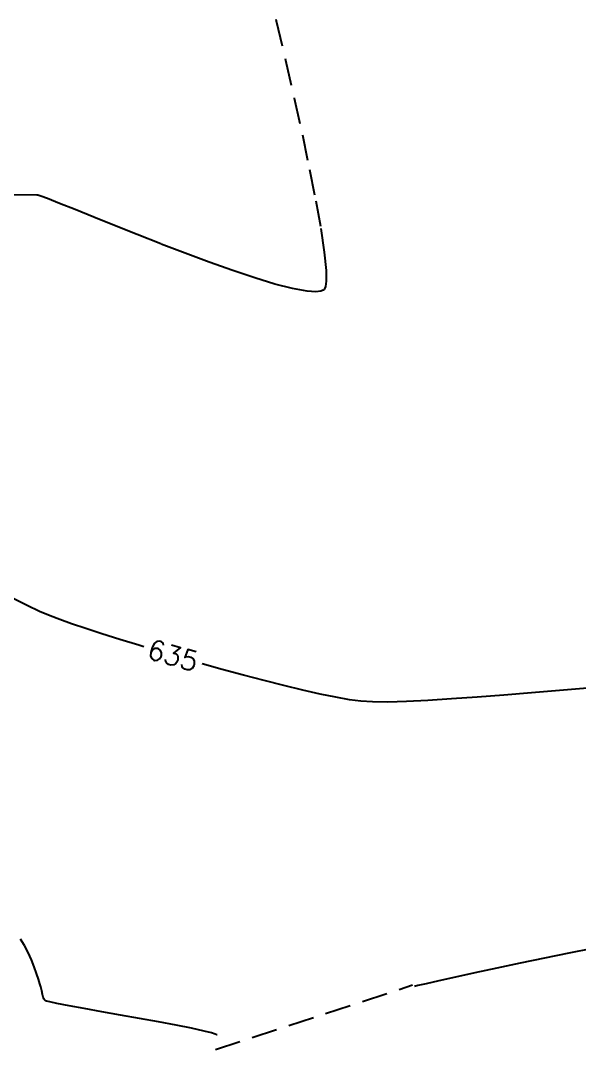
# Model space of a CAD drawing. Header units: feet. Extents: x 26064 to 27719, y 16802 to 28989.
# Drawn here: x 26676.9 to 26744.6, y 17327.4 to 17452.3 of the extents above; entities that cross this region are included whole.
import ezdxf

# ---------------------------------------------------------------- set-up
doc = ezdxf.new("R2010")
doc.units = ezdxf.units.FT
doc.header["$LTSCALE"] = 50
doc.header["$MEASUREMENT"] = 0
doc.linetypes.add('HIDDEN', pattern=[0.375, 0.25, -0.125])
doc.linetypes.add('HIDN25', pattern=[0.0938, 0.0625, -0.0313])
doc.layers.add('CONT-MJR', color=160, linetype='HIDDEN')
doc.layers.add('CONT-MNR', color=55, linetype='HIDN25')
doc.styles.add('l60', font='simplex', dxfattribs={"height": 2.4})

msp = doc.modelspace()

# ---------------------------------------------------------------- linework, layer by layer
at = {"layer": 'CONT-MJR', "color": 7}
for p, q in [((26677.64074, 17381.29191, 635), (26675.94894, 17382.14202, 635)), ((26679.15326, 17380.5743, 635), (26677.64074, 17381.29191, 635)), ((26680.44784, 17380.01463, 635), (26679.15326, 17380.5743, 635)), ((26681.59088, 17379.57823, 635), (26680.44784, 17380.01463, 635)), ((26683.04104, 17379.06382, 635), (26681.59088, 17379.57823, 635)), ((26684.76165, 17378.48294, 635), (26683.04104, 17379.06382, 635)), ((26686.71606, 17377.84718, 635), (26684.76165, 17378.48294, 635)), ((26688.86761, 17377.16809, 635), (26686.71606, 17377.84718, 635)), ((26691.17963, 17376.45723, 635), (26688.86761, 17377.16809, 635)), ((26691.79057, 17376.27387, 635), (26691.17963, 17376.45723, 635)), ((26701.29938, 17373.52744, 635), (26698.86621, 17374.20667, 635)), ((26703.86394, 17372.83122, 635), (26701.29938, 17373.52744, 635)), ((26706.36903, 17372.17262, 635), (26703.86394, 17372.83122, 635)), ((26708.77799, 17371.56321, 635), (26706.36903, 17372.17262, 635)), ((26711.05416, 17371.01454, 635), (26708.77799, 17371.56321, 635)), ((26713.16089, 17370.53818, 635), (26711.05416, 17371.01454, 635)), ((26715.06152, 17370.1457, 635), (26713.16089, 17370.53818, 635)), ((26716.71939, 17369.84866, 635), (26715.06152, 17370.1457, 635)), ((26732.19456, 17370.17342, 635), (26729.10167, 17369.95309, 635)), ((26735.44699, 17370.4242, 635), (26732.19456, 17370.17342, 635)), ((26738.79988, 17370.69542, 635), (26735.44699, 17370.4242, 635)), ((26742.19417, 17370.97707, 635), (26738.79988, 17370.69542, 635)), ((26745.57078, 17371.25914, 635), (26742.19417, 17370.97707, 635)), ((26718.09784, 17369.65863, 635), (26716.71939, 17369.84866, 635)), ((26719.50695, 17369.57652, 635), (26718.09784, 17369.65863, 635)), ((26721.37096, 17369.57493, 635), (26719.50695, 17369.57652, 635)), ((26723.6308, 17369.64383, 635), (26721.37096, 17369.57493, 635)), ((26726.22739, 17369.77322, 635), (26723.6308, 17369.64383, 635)), ((26729.10167, 17369.95309, 635), (26726.22739, 17369.77322, 635))]:
    msp.add_line(p, q, dxfattribs=at)
at = {"layer": 'CONT-MNR', "color": 7}
for p, q in [((26706.69345, 17457.00505, 634), (26707.84276, 17452.22253, 634)), ((26708.96155, 17447.4671, 634), (26710.0255, 17442.82209, 634)), ((26710.0255, 17442.82209, 634), (26711.01025, 17438.37082, 634)), ((26678.80784, 17431.07463, 634), (26667.17906, 17431.23153, 634)), ((26678.83185, 17431.08148, 634), (26678.80784, 17431.07463, 634)), ((26678.95601, 17431.06006, 634), (26678.83185, 17431.08148, 634)), ((26679.32376, 17430.9447, 634), (26678.95601, 17431.06006, 634)), ((26688.25057, 17427.38176, 634), (26685.71988, 17428.40478, 634)), ((26690.99116, 17426.28472, 634), (26688.25057, 17427.38176, 634)), ((26713.24596, 17427.01265, 634), (26713.67053, 17424.16954, 634)), ((26699.73136, 17422.93099, 634), (26696.80563, 17424.02119, 634)), ((26713.67053, 17424.16954, 634), (26713.8942, 17421.93677, 634)), ((26705.24932, 17421.02442, 634), (26702.57061, 17421.91935, 634)), ((26713.8942, 17421.93677, 634), (26713.91213, 17420.64599, 634)), ((26707.69338, 17420.28435, 634), (26705.24932, 17421.02442, 634)), ((26677.76914, 17339.16917, 636), (26677.33309, 17340.01578, 636)), ((26743.31947, 17339.0868, 636), (26740.36308, 17338.48953, 636)), ((26678.49945, 17337.43271, 636), (26678.15876, 17338.29336, 636)), ((26737.42213, 17337.87868, 636), (26734.58416, 17337.27622, 636)), ((26678.78873, 17336.63157, 636), (26678.49945, 17337.43271, 636)), ((26679.02409, 17335.93431, 636), (26678.78873, 17336.63157, 636)), ((26700.46579, 17327.42355, 636), (26724.36321, 17335.24028, 636)), ((26726.01272, 17335.39013, 636), (26725.00265, 17335.1595, 636)), ((26727.56344, 17335.73911, 636), (26726.01272, 17335.39013, 636)), ((26679.77101, 17333.42073, 636), (26679.67152, 17333.55353, 636)), ((26679.86705, 17333.33839, 636), (26679.83311, 17333.35883, 636)), ((26681.25929, 17333.00219, 636), (26680.41559, 17333.18324, 636)), ((26686.6838, 17331.99751, 636), (26684.57569, 17332.37675, 636)), ((26693.56501, 17330.75829, 636), (26691.28203, 17331.17457, 636)), ((26697.58088, 17329.9847, 636), (26695.69915, 17330.3571, 636)), ((26700.62536, 17329.21189, 636), (26700.44747, 17329.29048, 636))]:
    msp.add_line(p, q, dxfattribs=at)
at = {"layer": 'CONT-MNR', "color": 7, "extrusion": (0.973423, 0.229014, 0)}
msp.add_line((26707.84276, 17452.22253, 634), (26708.96155, 17447.4671, 634), dxfattribs=at)
at = {"layer": 'CONT-MNR', "color": 7, "extrusion": (0.978434, 0.206559, 0)}
msp.add_line((26711.01025, 17438.37082, 634), (26711.89148, 17434.19661, 634), dxfattribs=at)
at = {"layer": 'CONT-MNR', "color": 7, "extrusion": (0.981044, 0.193786, 0)}
msp.add_line((26711.89148, 17434.19661, 634), (26712.64482, 17430.38278, 634), dxfattribs=at)
at = {"layer": 'CONT-MNR', "color": 7, "extrusion": (-0.345778, -0.938316, 0)}
msp.add_line((26680.12802, 17430.64832, 634), (26679.32376, 17430.9447, 634), dxfattribs=at)
at = {"layer": 'CONT-MNR', "color": 7, "extrusion": (-0.365608, -0.930769, 0)}
msp.add_line((26681.58451, 17430.07621, 634), (26680.12802, 17430.64832, 634), dxfattribs=at)
at = {"layer": 'CONT-MNR', "color": 7, "extrusion": (-0.37355, -0.92761, 0)}
msp.add_line((26683.47316, 17429.31564, 634), (26681.58451, 17430.07621, 634), dxfattribs=at)
at = {"layer": 'CONT-MNR', "color": 7, "extrusion": (0.984462, 0.175599, 0)}
msp.add_line((26712.64482, 17430.38278, 634), (26713.24596, 17427.01265, 634), dxfattribs=at)
at = {"layer": 'CONT-MNR', "color": 7, "extrusion": (-0.375717, -0.926734, 0)}
msp.add_line((26685.71988, 17428.40478, 634), (26683.47316, 17429.31564, 634), dxfattribs=at)
at = {"layer": 'CONT-MNR', "color": 7, "extrusion": (-0.366464, -0.930432, 0)}
msp.add_line((26693.86754, 17425.15182, 634), (26690.99116, 17426.28472, 634), dxfattribs=at)
at = {"layer": 'CONT-MNR', "color": 7, "extrusion": (-0.359142, -0.933283, 0)}
msp.add_line((26696.80563, 17424.02119, 634), (26693.86754, 17425.15182, 634), dxfattribs=at)
at = {"layer": 'CONT-MNR', "color": 7, "extrusion": (-0.335635, -0.941992, 0)}
msp.add_line((26702.57061, 17421.91935, 634), (26699.73136, 17422.93099, 634), dxfattribs=at)
at = {"layer": 'CONT-MNR', "color": 7, "extrusion": (-0.248182, -0.968713, 0)}
msp.add_line((26709.82872, 17419.73728, 634), (26707.69338, 17420.28435, 634), dxfattribs=at)
at = {"layer": 'CONT-MNR', "color": 7, "extrusion": (0.990857, -0.134914, 0)}
msp.add_line((26713.91213, 17420.64599, 634), (26713.82348, 17419.99491, 634), dxfattribs=at)
at = {"layer": 'CONT-MNR', "color": 7, "extrusion": (0.177408, 0.984137, 0)}
msp.add_line((26711.58124, 17419.42136, 634), (26709.82872, 17419.73728, 634), dxfattribs=at)
at = {"layer": 'CONT-MNR', "color": 7, "extrusion": (-0.056272, -0.998415, 0)}
msp.add_line((26712.65784, 17419.36068, 634), (26711.58124, 17419.42136, 634), dxfattribs=at)
at = {"layer": 'CONT-MNR', "color": 7, "extrusion": (0.132675, -0.99116, 0)}
msp.add_line((26713.25057, 17419.44003, 634), (26712.65784, 17419.36068, 634), dxfattribs=at)
at = {"layer": 'CONT-MNR', "color": 7, "extrusion": (-0.380686, 0.924704, 0)}
msp.add_line((26713.53459, 17419.55695, 634), (26713.25057, 17419.44003, 634), dxfattribs=at)
at = {"layer": 'CONT-MNR', "color": 7, "extrusion": (0.592353, -0.805678, 0)}
msp.add_line((26713.64148, 17419.63554, 634), (26713.53459, 17419.55695, 634), dxfattribs=at)
at = {"layer": 'CONT-MNR', "color": 7, "extrusion": (0.770513, -0.637424, 0)}
msp.add_line((26713.71284, 17419.7218, 634), (26713.64148, 17419.63554, 634), dxfattribs=at)
at = {"layer": 'CONT-MNR', "color": 7, "extrusion": (0.926831, -0.375479, 0)}
msp.add_line((26713.82348, 17419.99491, 634), (26713.71284, 17419.7218, 634), dxfattribs=at)
at = {"layer": 'CONT-MNR', "color": 7, "extrusion": (0.849563, 0.527488, 0)}
msp.add_line((26677.33309, 17340.01578, 636), (26676.85311, 17340.78883, 636), dxfattribs=at)
at = {"layer": 'CONT-MNR', "color": 7, "extrusion": (0.913668, 0.406461, 0)}
msp.add_line((26678.15876, 17338.29336, 636), (26677.76914, 17339.16917, 636), dxfattribs=at)
at = {"layer": 'CONT-MNR', "color": 7, "extrusion": (0.191148, -0.981561, 0)}
msp.add_line((26746.20376, 17339.64848, 636), (26743.31947, 17339.0868, 636), dxfattribs=at)
at = {"layer": 'CONT-MNR', "color": 7, "extrusion": (0.203367, -0.979103, 0)}
msp.add_line((26740.36308, 17338.48953, 636), (26737.42213, 17337.87868, 636), dxfattribs=at)
at = {"layer": 'CONT-MNR', "color": 7, "extrusion": (0.214243, -0.97678, 0)}
msp.add_line((26731.93669, 17336.70414, 636), (26729.56728, 17336.18445, 636), dxfattribs=at)
at = {"layer": 'CONT-MNR', "color": 7, "extrusion": (0.211209, -0.977441, 0)}
msp.add_line((26734.58416, 17337.27622, 636), (26731.93669, 17336.70414, 636), dxfattribs=at)
at = {"layer": 'CONT-MNR', "color": 7, "extrusion": (0.950768, 0.309903, 0)}
msp.add_line((26679.20305, 17335.38527, 636), (26679.02409, 17335.93431, 636), dxfattribs=at)
at = {"layer": 'CONT-MNR', "color": 7, "extrusion": (0.947689, 0.319195, 0)}
msp.add_line((26679.32311, 17335.02883, 636), (26679.20305, 17335.38527, 636), dxfattribs=at)
at = {"layer": 'CONT-MNR', "color": 7, "extrusion": (0.216947, -0.976183, 0)}
msp.add_line((26729.56728, 17336.18445, 636), (26727.56344, 17335.73911, 636), dxfattribs=at)
at = {"layer": 'CONT-MNR', "color": 7, "extrusion": (0.971016, 0.239015, 0)}
msp.add_line((26679.44136, 17334.54843, 636), (26679.32311, 17335.02883, 636), dxfattribs=at)
at = {"layer": 'CONT-MNR', "color": 7, "extrusion": (0.991182, 0.132504, 0)}
msp.add_line((26679.50139, 17334.09932, 636), (26679.44136, 17334.54843, 636), dxfattribs=at)
at = {"layer": 'CONT-MNR', "color": 7, "extrusion": (0.977092, 0.212817, 0)}
msp.add_line((26679.5724, 17333.77329, 636), (26679.50139, 17334.09932, 636), dxfattribs=at)
at = {"layer": 'CONT-MNR', "color": 7, "extrusion": (0.230126, -0.973161, 0)}
msp.add_line((26725.00265, 17335.1595, 636), (26724.62077, 17335.06919, 636), dxfattribs=at)
at = {"layer": 'CONT-MNR', "color": 7, "extrusion": (0.911581, 0.411121, 0)}
msp.add_line((26679.67152, 17333.55353, 636), (26679.5724, 17333.77329, 636), dxfattribs=at)
at = {"layer": 'CONT-MNR', "color": 7, "extrusion": (0.706037, 0.708175, 0)}
msp.add_line((26679.83311, 17333.35883, 636), (26679.77101, 17333.42073, 636), dxfattribs=at)
at = {"layer": 'CONT-MNR', "color": 7, "extrusion": (-0.334084, -0.942543, 0)}
msp.add_line((26680.01319, 17333.28659, 636), (26679.86705, 17333.33839, 636), dxfattribs=at)
at = {"layer": 'CONT-MNR', "color": 7, "extrusion": (-0.248746, -0.968569, 0)}
msp.add_line((26680.41559, 17333.18324, 636), (26680.01319, 17333.28659, 636), dxfattribs=at)
at = {"layer": 'CONT-MNR', "color": 7, "extrusion": (-0.1905, -0.981687, 0)}
msp.add_line((26682.733, 17332.71621, 636), (26681.25929, 17333.00219, 636), dxfattribs=at)
at = {"layer": 'CONT-MNR', "color": 7, "extrusion": (-0.181173, -0.983451, 0)}
msp.add_line((26684.57569, 17332.37675, 636), (26682.733, 17332.71621, 636), dxfattribs=at)
at = {"layer": 'CONT-MNR', "color": 7, "extrusion": (-0.175768, -0.984432, 0)}
msp.add_line((26688.95377, 17331.59221, 636), (26686.6838, 17331.99751, 636), dxfattribs=at)
at = {"layer": 'CONT-MNR', "color": 7, "extrusion": (-0.176562, -0.98429, 0)}
msp.add_line((26691.28203, 17331.17457, 636), (26688.95377, 17331.59221, 636), dxfattribs=at)
at = {"layer": 'CONT-MNR', "color": 7, "extrusion": (-0.184753, -0.982785, 0)}
msp.add_line((26695.69915, 17330.3571, 636), (26693.56501, 17330.75829, 636), dxfattribs=at)
at = {"layer": 'CONT-MNR', "color": 7, "extrusion": (-0.211332, -0.977414, 0)}
msp.add_line((26699.10664, 17329.65481, 636), (26697.58088, 17329.9847, 636), dxfattribs=at)
at = {"layer": 'CONT-MNR', "color": 7, "extrusion": (-0.24296, -0.970036, 0)}
msp.add_line((26700.00134, 17329.43071, 636), (26699.10664, 17329.65481, 636), dxfattribs=at)
at = {"layer": 'CONT-MNR', "color": 7, "extrusion": (0.29987, 0.95398, 0)}
msp.add_line((26700.44747, 17329.29048, 636), (26700.00134, 17329.43071, 636), dxfattribs=at)
at = {"layer": 'CONT-MNR', "color": 7, "extrusion": (0.563256, 0.826283, 0)}
msp.add_line((26700.67596, 17329.1774, 636), (26700.62536, 17329.21189, 636), dxfattribs=at)

# ---------------------------------------------------------------- texts
at = {"layer": 'CONT-MJR', "color": 7, "style": 'l60'}
msp.add_text('635', height=2.4, rotation=343.6599921, dxfattribs=at).set_placement((26692.02531, 17374.94187, 635))

doc.saveas('drawing.dxf')
